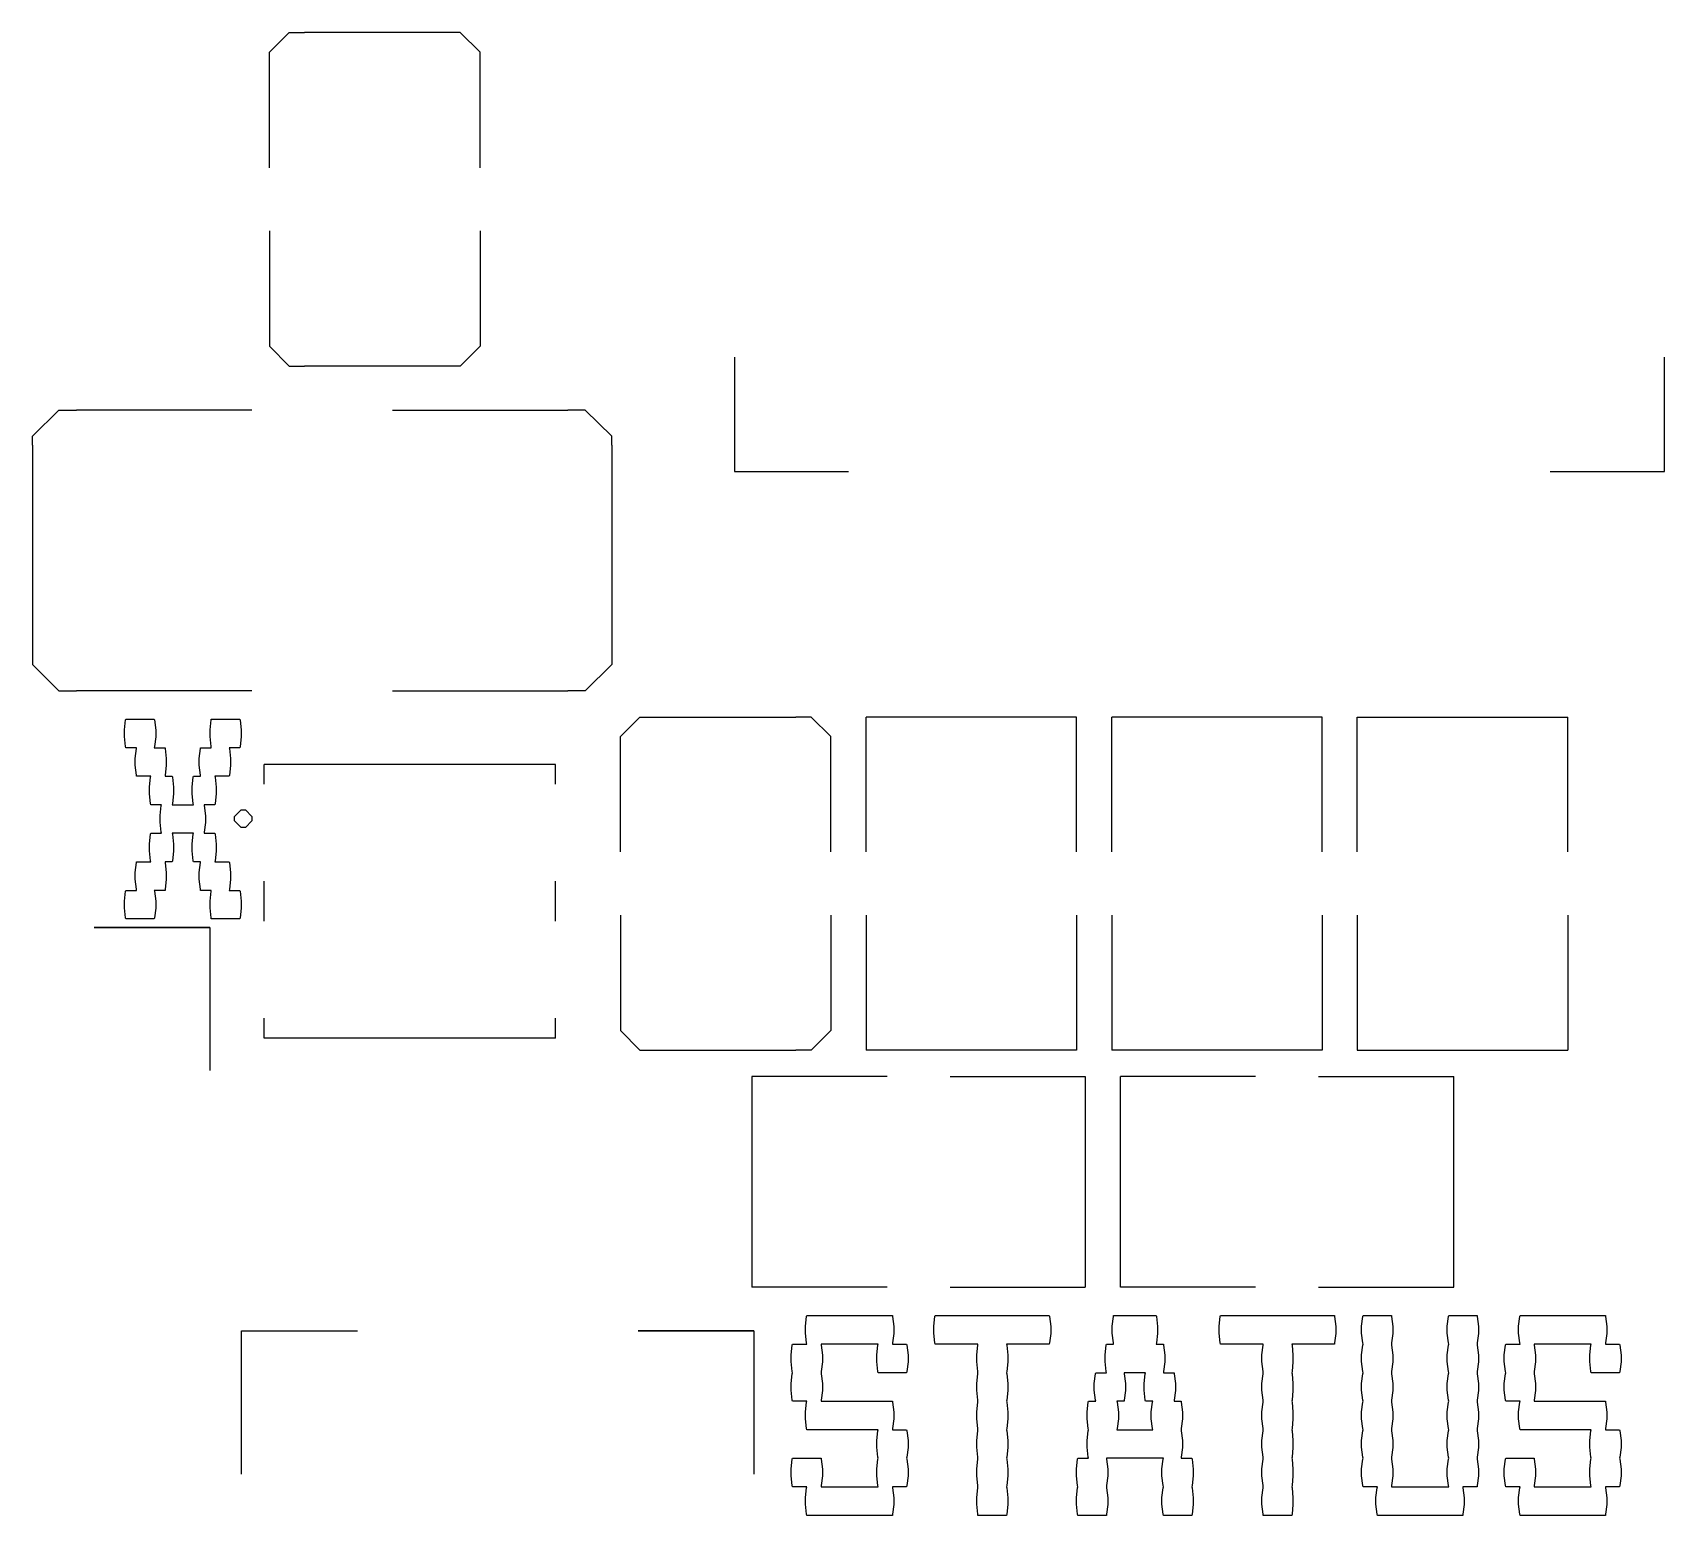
# Model space of a CAD drawing. Extents: x 0 to 132, y 0 to 98.
# Drawn here: x 17.6 to 26.9, y 49.23 to 57.68 of the extents above; entities that cross this region are included whole.
import ezdxf

# ---------------------------------------------------------------- set-up
doc = ezdxf.new("R2010")
doc.units = 0
doc.layers.get('0').update_dxf_attribs({"linetype": 'CONTINUOUS'})

msp = doc.modelspace()

# ---------------------------------------------------------------- linework, layer by layer
at = {"color": 0}
for p, q in [((18.9466, 57.5677), (19.0583, 57.6792)), ((19.0583, 57.6792), (19.0968, 57.6792)), ((19.0968, 57.6792), (19.1464, 57.6792)), ((19.9471, 57.6792), (19.1464, 57.6792)), ((19.9967, 57.6792), (19.9471, 57.6792)), ((20.0339, 57.6792), (19.9967, 57.6792)), ((20.1469, 57.5677), (20.0339, 57.6792)), ((18.9466, 57.5289), (18.9466, 57.5677)), ((18.9466, 56.9087), (18.9466, 57.5289)), ((20.1469, 57.5289), (20.1469, 57.5677)), ((20.1469, 56.9087), (20.1469, 57.5289)), ((18.9466, 56.5492), (18.9466, 55.929)), ((20.1469, 56.5492), (20.1469, 55.929)), ((18.9466, 55.929), (18.9466, 55.892)), ((20.1469, 55.929), (20.1469, 55.892)), ((18.9466, 55.892), (19.0583, 55.7788)), ((20.1469, 55.892), (20.0339, 55.7788)), ((21.5966, 55.8285), (21.5966, 55.178)), ((26.8966, 55.178), (26.8966, 55.8285)), ((19.0583, 55.7788), (19.0968, 55.7788)), ((19.0968, 55.7788), (19.1464, 55.7788)), ((19.9471, 55.7788), (19.1464, 55.7788)), ((19.9967, 55.7788), (19.9471, 55.7788)), ((20.0339, 55.7788), (19.9967, 55.7788)), ((17.5962, 55.3791), (17.745, 55.5279)), ((17.745, 55.5279), (17.796, 55.5279)), ((17.796, 55.5279), (17.847, 55.5279)), ((18.8461, 55.5279), (17.847, 55.5279)), ((19.6467, 55.5279), (20.6471, 55.5279)), ((20.6968, 55.5279), (20.6471, 55.5279)), ((20.7464, 55.5279), (20.6968, 55.5279)), ((20.8966, 55.3791), (20.7464, 55.5279)), ((17.5962, 55.3283), (17.5962, 55.3791)), ((20.8966, 55.3283), (20.8966, 55.3791)), ((17.5962, 55.3283), (17.5962, 54.1281)), ((20.8966, 55.3283), (20.8966, 54.1281)), ((21.5966, 55.178), (22.247, 55.178)), ((26.2461, 55.178), (26.8966, 55.178)), ((17.5962, 54.1281), (17.5962, 54.0784)), ((17.5962, 54.0784), (17.745, 53.9281)), ((20.8966, 54.0784), (20.7464, 53.9281)), ((20.8966, 54.1281), (20.8966, 54.0784)), ((17.745, 53.9281), (17.796, 53.9281)), ((17.796, 53.9281), (17.847, 53.9281)), ((18.8461, 53.9281), (17.847, 53.9281)), ((19.6467, 53.9281), (20.6471, 53.9281)), ((20.6968, 53.9281), (20.6471, 53.9281)), ((20.7464, 53.9281), (20.6968, 53.9281)), ((18.1198, 53.7048), (18.1253, 53.7616)), ((18.1253, 53.7616), (18.1267, 53.7655)), ((18.1267, 53.7655), (18.2893, 53.7655)), ((18.2893, 53.7655), (18.2907, 53.7616)), ((18.2907, 53.7616), (18.2976, 53.7034)), ((18.6077, 53.7048), (18.6132, 53.7616)), ((18.6132, 53.7616), (18.6145, 53.7655)), ((18.6145, 53.7655), (18.7772, 53.7655)), ((18.7772, 53.7655), (18.7785, 53.7616)), ((18.7785, 53.7616), (18.7854, 53.7034)), ((20.9462, 53.6663), (21.0578, 53.7778)), ((21.0578, 53.7778), (21.0964, 53.7778)), ((21.0964, 53.7778), (21.146, 53.7778)), ((21.146, 53.7778), (21.9466, 53.7778)), ((21.9963, 53.7778), (21.9466, 53.7778)), ((22.0334, 53.7778), (21.9963, 53.7778)), ((22.1464, 53.6663), (22.0334, 53.7778)), ((23.5465, 53.7778), (22.3463, 53.7778)), ((22.3463, 53.0091), (22.3463, 53.7778)), ((23.5465, 53.0091), (23.5465, 53.7778)), ((24.9466, 53.7778), (23.7464, 53.7778)), ((23.7464, 53.0091), (23.7464, 53.7778)), ((24.9466, 53.0091), (24.9466, 53.7778)), ((25.1465, 53.7778), (26.3467, 53.7778)), ((25.1465, 53.0091), (25.1465, 53.7778)), ((26.3467, 53.0091), (26.3467, 53.7778)), ((18.1198, 53.6843), (18.1198, 53.7048)), ((18.1198, 53.6663), (18.1198, 53.6843)), ((18.1253, 53.6099), (18.1198, 53.6663)), ((18.2976, 53.6649), (18.2907, 53.6099)), ((18.2976, 53.7034), (18.2976, 53.6843)), ((18.2976, 53.6843), (18.2976, 53.6649)), ((18.6077, 53.6843), (18.6077, 53.7048)), ((18.6077, 53.6663), (18.6077, 53.6843)), ((18.6132, 53.6099), (18.6077, 53.6663)), ((18.7854, 53.6649), (18.7785, 53.6099)), ((18.7854, 53.7034), (18.7854, 53.6843)), ((18.7854, 53.6843), (18.7854, 53.6649)), ((20.9462, 53.6293), (20.9462, 53.6663)), ((22.1464, 53.6293), (22.1464, 53.6663)), ((18.1267, 53.6028), (18.1253, 53.6099)), ((18.1887, 53.6028), (18.1267, 53.6028)), ((18.1805, 53.5421), (18.1874, 53.5989)), ((18.1874, 53.5989), (18.1887, 53.6028)), ((18.2907, 53.6099), (18.2893, 53.6028)), ((18.2893, 53.6028), (18.3513, 53.6028)), ((18.3513, 53.6028), (18.3513, 53.5989)), ((18.3513, 53.5989), (18.3582, 53.5411)), ((18.5456, 53.5421), (18.5525, 53.5989)), ((18.5525, 53.5989), (18.5539, 53.6028)), ((18.5539, 53.6028), (18.6145, 53.6028)), ((18.6145, 53.6028), (18.6132, 53.6099)), ((18.7772, 53.6028), (18.7165, 53.6028)), ((18.7165, 53.6028), (18.7179, 53.5989)), ((18.7179, 53.5989), (18.7234, 53.5411)), ((18.7785, 53.6099), (18.7772, 53.6028)), ((20.9462, 53.0091), (20.9462, 53.6293)), ((22.1464, 53.0091), (22.1464, 53.6293)), ((18.1805, 53.5217), (18.1805, 53.5421)), ((18.1805, 53.5037), (18.1805, 53.5217)), ((18.1874, 53.4472), (18.1805, 53.5037)), ((18.3582, 53.5023), (18.3513, 53.4472)), ((18.3582, 53.5411), (18.3582, 53.5217)), ((18.3582, 53.5217), (18.3582, 53.5023)), ((18.5456, 53.5217), (18.5456, 53.5421)), ((18.5456, 53.5037), (18.5456, 53.5217)), ((18.5525, 53.4472), (18.5456, 53.5037)), ((18.7234, 53.5023), (18.7179, 53.4472)), ((18.7234, 53.5411), (18.7234, 53.5217)), ((18.7234, 53.5217), (18.7234, 53.5023)), ((18.9163, 53.3947), (18.9163, 53.5079)), ((20.5769, 53.5079), (18.9163, 53.5079)), ((20.5769, 53.3947), (20.5769, 53.5079)), ((18.1887, 53.4402), (18.1874, 53.4472)), ((18.27, 53.4402), (18.1887, 53.4402)), ((18.2618, 53.3799), (18.2687, 53.4363)), ((18.2687, 53.4363), (18.27, 53.4402)), ((18.3513, 53.4472), (18.3513, 53.4402)), ((18.3513, 53.4402), (18.3913, 53.4402)), ((18.3913, 53.4402), (18.3927, 53.4363)), ((18.3927, 53.4363), (18.3996, 53.3785)), ((18.5057, 53.3799), (18.5112, 53.4363)), ((18.5112, 53.4363), (18.5126, 53.4402)), ((18.5126, 53.4402), (18.5539, 53.4402)), ((18.5539, 53.4402), (18.5525, 53.4472)), ((18.7165, 53.4402), (18.6352, 53.4402)), ((18.6352, 53.4402), (18.6366, 53.4363)), ((18.6366, 53.4363), (18.6421, 53.3785)), ((18.7179, 53.4472), (18.7165, 53.4402)), ((18.2618, 53.359), (18.2618, 53.3799)), ((18.2618, 53.3411), (18.2618, 53.359)), ((18.2687, 53.2846), (18.2618, 53.3411)), ((18.3996, 53.3396), (18.3927, 53.2846)), ((18.3996, 53.3785), (18.3996, 53.359)), ((18.3996, 53.359), (18.3996, 53.3396)), ((18.5057, 53.359), (18.5057, 53.3799)), ((18.5057, 53.3411), (18.5057, 53.359)), ((18.5112, 53.2846), (18.5057, 53.3411)), ((18.6421, 53.3396), (18.6366, 53.2846)), ((18.6421, 53.3785), (18.6421, 53.359)), ((18.6421, 53.359), (18.6421, 53.3396)), ((18.27, 53.2776), (18.2687, 53.2846)), ((18.3307, 53.2776), (18.27, 53.2776)), ((18.3224, 53.2172), (18.3293, 53.2737)), ((18.3224, 53.1964), (18.3224, 53.2172)), ((18.3293, 53.2737), (18.3307, 53.2776)), ((18.3927, 53.2846), (18.3913, 53.2776)), ((18.3913, 53.2776), (18.5126, 53.2776)), ((18.5126, 53.2776), (18.5112, 53.2846)), ((18.6352, 53.2776), (18.5746, 53.2776)), ((18.5746, 53.2776), (18.5746, 53.2737)), ((18.5746, 53.2737), (18.5815, 53.2158)), ((18.5815, 53.2158), (18.5815, 53.1964)), ((18.6366, 53.2846), (18.6352, 53.2776)), ((18.7468, 53.2116), (18.784, 53.2486)), ((18.7468, 53.1992), (18.7468, 53.2116)), ((18.7468, 53.1869), (18.7468, 53.1992)), ((18.784, 53.2486), (18.7965, 53.2486)), ((18.7965, 53.2486), (18.8088, 53.2486)), ((18.8088, 53.2486), (18.8461, 53.2116)), ((18.8461, 53.2116), (18.8461, 53.1992)), ((18.8461, 53.1992), (18.8461, 53.1869)), ((18.2618, 53.0546), (18.2687, 53.111)), ((18.2687, 53.111), (18.27, 53.1153)), ((18.27, 53.1153), (18.3307, 53.1153)), ((18.3224, 53.1784), (18.3224, 53.1964)), ((18.3293, 53.122), (18.3224, 53.1784)), ((18.3307, 53.1153), (18.3293, 53.122)), ((18.5126, 53.1153), (18.3913, 53.1153)), ((18.3913, 53.1153), (18.3927, 53.111)), ((18.3927, 53.111), (18.3996, 53.0532)), ((18.5057, 53.0546), (18.5112, 53.111)), ((18.5112, 53.111), (18.5126, 53.1153)), ((18.5815, 53.177), (18.5746, 53.122)), ((18.5746, 53.122), (18.5746, 53.1153)), ((18.5746, 53.1153), (18.6352, 53.1153)), ((18.5815, 53.1964), (18.5815, 53.177)), ((18.6352, 53.1153), (18.6366, 53.111)), ((18.6366, 53.111), (18.6421, 53.0532)), ((18.784, 53.1481), (18.7468, 53.1869)), ((18.7965, 53.1481), (18.784, 53.1481)), ((18.8088, 53.1481), (18.7965, 53.1481)), ((18.8461, 53.1869), (18.8088, 53.1481)), ((18.2618, 53.0338), (18.2618, 53.0546)), ((18.2618, 53.0158), (18.2618, 53.0338)), ((18.2687, 52.9594), (18.2618, 53.0158)), ((18.3996, 53.0144), (18.3927, 52.9594)), ((18.3996, 53.0532), (18.3996, 53.0338)), ((18.3996, 53.0338), (18.3996, 53.0144)), ((18.5057, 53.0338), (18.5057, 53.0546)), ((18.5057, 53.0158), (18.5057, 53.0338)), ((18.5112, 52.9594), (18.5057, 53.0158)), ((18.6421, 53.0144), (18.6366, 52.9594)), ((18.6421, 53.0532), (18.6421, 53.0338)), ((18.6421, 53.0338), (18.6421, 53.0144)), ((18.1805, 52.892), (18.1874, 52.9484)), ((18.1874, 52.9484), (18.1887, 52.9527)), ((18.1887, 52.9527), (18.27, 52.9527)), ((18.27, 52.9527), (18.2687, 52.9594)), ((18.3913, 52.9527), (18.3513, 52.9527)), ((18.3513, 52.9527), (18.3513, 52.9484)), ((18.3513, 52.9484), (18.3582, 52.8906)), ((18.3927, 52.9594), (18.3913, 52.9527)), ((18.5126, 52.9527), (18.5112, 52.9594)), ((18.5539, 52.9527), (18.5126, 52.9527)), ((18.5456, 52.892), (18.5525, 52.9484)), ((18.5525, 52.9484), (18.5539, 52.9527)), ((18.6366, 52.9594), (18.6352, 52.9527)), ((18.6352, 52.9527), (18.7165, 52.9527)), ((18.7165, 52.9527), (18.7179, 52.9484)), ((18.7179, 52.9484), (18.7234, 52.8906)), ((18.1805, 52.8712), (18.1805, 52.892)), ((18.1805, 52.8532), (18.1805, 52.8712)), ((18.1874, 52.7967), (18.1805, 52.8532)), ((18.3582, 52.8518), (18.3513, 52.7967)), ((18.3582, 52.8906), (18.3582, 52.8712)), ((18.3582, 52.8712), (18.3582, 52.8518)), ((18.5456, 52.8712), (18.5456, 52.892)), ((18.5456, 52.8532), (18.5456, 52.8712)), ((18.5525, 52.7967), (18.5456, 52.8532)), ((18.7234, 52.8518), (18.7179, 52.7967)), ((18.7234, 52.8906), (18.7234, 52.8712)), ((18.7234, 52.8712), (18.7234, 52.8518)), ((18.9163, 52.615), (18.9163, 52.8422)), ((20.5769, 52.615), (20.5769, 52.8422)), ((18.1198, 52.7293), (18.1253, 52.7858)), ((18.1253, 52.7858), (18.1267, 52.79)), ((18.1267, 52.79), (18.1887, 52.79)), ((18.1887, 52.79), (18.1874, 52.7967)), ((18.3513, 52.79), (18.2893, 52.79)), ((18.2893, 52.79), (18.2907, 52.7858)), ((18.2907, 52.7858), (18.2976, 52.7279)), ((18.3513, 52.7967), (18.3513, 52.79)), ((18.5539, 52.79), (18.5525, 52.7967)), ((18.6145, 52.79), (18.5539, 52.79)), ((18.6077, 52.7293), (18.6132, 52.7858)), ((18.6132, 52.7858), (18.6145, 52.79)), ((18.7179, 52.7967), (18.7165, 52.79)), ((18.7165, 52.79), (18.7772, 52.79)), ((18.7772, 52.79), (18.7785, 52.7858)), ((18.7785, 52.7858), (18.7854, 52.7279)), ((18.1198, 52.7085), (18.1198, 52.7293)), ((18.1198, 52.6905), (18.1198, 52.7085)), ((18.1253, 52.6341), (18.1198, 52.6905)), ((18.2976, 52.6891), (18.2907, 52.6341)), ((18.2976, 52.7279), (18.2976, 52.7085)), ((18.2976, 52.7085), (18.2976, 52.6891)), ((18.6077, 52.7085), (18.6077, 52.7293)), ((18.6077, 52.6905), (18.6077, 52.7085)), ((18.6132, 52.6341), (18.6077, 52.6905)), ((18.7854, 52.6891), (18.7785, 52.6341)), ((18.7854, 52.7279), (18.7854, 52.7085)), ((18.7854, 52.7085), (18.7854, 52.6891)), ((20.9462, 52.6479), (20.9462, 52.0277)), ((22.1464, 52.6479), (22.1464, 52.0277)), ((22.3463, 52.6479), (22.3463, 51.8791)), ((23.5465, 52.6479), (23.5465, 51.8791)), ((23.7464, 52.6479), (23.7464, 51.8791)), ((24.9466, 52.6479), (24.9466, 51.8791)), ((25.1465, 52.6479), (25.1465, 51.8791)), ((26.3467, 52.6479), (26.3467, 51.8791)), ((17.9462, 52.5791), (18.6063, 52.5791)), ((18.6063, 52.5791), (17.9462, 52.5791)), ((17.9462, 52.5791), (18.6063, 52.5791)), ((18.1267, 52.6274), (18.1253, 52.6341)), ((18.2893, 52.6274), (18.1267, 52.6274)), ((18.2907, 52.6341), (18.2893, 52.6274)), ((18.6063, 52.5791), (18.6063, 51.7631)), ((18.6145, 52.6274), (18.6132, 52.6341)), ((18.7772, 52.6274), (18.6145, 52.6274)), ((18.7785, 52.6341), (18.7772, 52.6274)), ((18.9163, 51.9479), (18.9163, 52.0622)), ((20.5769, 51.9479), (20.5769, 52.0622)), ((20.9462, 52.0277), (20.9462, 51.9906)), ((20.9462, 51.9906), (21.0578, 51.8791)), ((22.1464, 51.9906), (22.0334, 51.8791)), ((22.1464, 52.0277), (22.1464, 51.9906)), ((20.5769, 51.9479), (18.9163, 51.9479)), ((21.0578, 51.8791), (21.0964, 51.8791)), ((21.0964, 51.8791), (21.146, 51.8791)), ((21.146, 51.8791), (21.9466, 51.8791)), ((21.9963, 51.8791), (21.9466, 51.8791)), ((22.0334, 51.8791), (21.9963, 51.8791)), ((23.5465, 51.8791), (22.3463, 51.8791)), ((24.9466, 51.8791), (23.7464, 51.8791)), ((25.1465, 51.8791), (26.3467, 51.8791)), ((21.6958, 51.7289), (21.6958, 50.5284)), ((22.4662, 51.7289), (21.6958, 51.7289)), ((22.8258, 51.7289), (23.5961, 51.7289)), ((23.5961, 51.7289), (23.5961, 50.5284)), ((23.796, 50.5284), (23.796, 51.7289)), ((24.5663, 51.7289), (23.796, 51.7289)), ((24.926, 51.7289), (25.6963, 51.7289)), ((25.6963, 50.5284), (25.6963, 51.7289)), ((22.4662, 50.5284), (21.6958, 50.5284)), ((22.8258, 50.5284), (23.5961, 50.5284)), ((24.5663, 50.5284), (23.796, 50.5284)), ((24.926, 50.5284), (25.6963, 50.5284)), ((22.0018, 50.3054), (22.0073, 50.3604)), ((22.0073, 50.3604), (22.0086, 50.3661)), ((22.0086, 50.3661), (22.4965, 50.3661)), ((22.4965, 50.3661), (22.4978, 50.3604)), ((22.4978, 50.3604), (22.5048, 50.304)), ((22.7335, 50.3054), (22.739, 50.3604)), ((22.739, 50.3604), (22.7404, 50.3661)), ((22.7404, 50.3661), (23.3908, 50.3661)), ((23.3908, 50.3661), (23.3922, 50.3604)), ((23.3922, 50.3604), (23.3991, 50.304)), ((23.7491, 50.3054), (23.756, 50.3604)), ((23.756, 50.3604), (23.7574, 50.3661)), ((23.7574, 50.3661), (23.9999, 50.3661)), ((23.9999, 50.3661), (24.0013, 50.3604)), ((24.0013, 50.3604), (24.0082, 50.304)), ((24.3582, 50.3054), (24.3651, 50.3604)), ((24.3651, 50.3604), (24.3665, 50.3661)), ((24.3665, 50.3661), (25.0169, 50.3661)), ((25.0169, 50.3661), (25.0169, 50.3604)), ((25.0169, 50.3604), (25.0238, 50.304)), ((25.1713, 50.3054), (25.1781, 50.3604)), ((25.1781, 50.3604), (25.1795, 50.3661)), ((25.1795, 50.3661), (25.3421, 50.3661)), ((25.3421, 50.3661), (25.3421, 50.3604)), ((25.3421, 50.3604), (25.349, 50.304)), ((25.6591, 50.3054), (25.666, 50.3604)), ((25.666, 50.3604), (25.6673, 50.3661)), ((25.6673, 50.3661), (25.83, 50.3661)), ((25.83, 50.3661), (25.83, 50.3604)), ((25.83, 50.3604), (25.8368, 50.304)), ((26.0656, 50.3054), (26.0725, 50.3604)), ((26.0725, 50.3604), (26.0739, 50.3661)), ((26.0739, 50.3661), (26.5603, 50.3661)), ((26.5603, 50.3661), (26.5617, 50.3604)), ((26.5617, 50.3604), (26.5686, 50.304)), ((18.7868, 49.4633), (18.7868, 50.2789)), ((18.7868, 50.2789), (19.4469, 50.2789)), ((21.0468, 50.2789), (21.7069, 50.2789)), ((21.7069, 50.2789), (21.0468, 50.2789)), ((21.0468, 50.2789), (21.7069, 50.2789)), ((21.7069, 50.2789), (21.7069, 49.4633)), ((22.0018, 50.2846), (22.0018, 50.3054)), ((22.0018, 50.2666), (22.0018, 50.2846)), ((22.0073, 50.2102), (22.0018, 50.2666)), ((22.5048, 50.2652), (22.4978, 50.2102)), ((22.5048, 50.304), (22.5048, 50.2846)), ((22.5048, 50.2846), (22.5048, 50.2652)), ((22.7335, 50.2846), (22.7335, 50.3054)), ((22.7335, 50.2666), (22.7335, 50.2846)), ((22.739, 50.2102), (22.7335, 50.2666)), ((23.3991, 50.2652), (23.3922, 50.2102)), ((23.3991, 50.304), (23.3991, 50.2846)), ((23.3991, 50.2846), (23.3991, 50.2652)), ((23.7491, 50.2846), (23.7491, 50.3054)), ((23.7491, 50.2666), (23.7491, 50.2846)), ((23.756, 50.2102), (23.7491, 50.2666)), ((24.0082, 50.2652), (24.0013, 50.2102)), ((24.0082, 50.304), (24.0082, 50.2846)), ((24.0082, 50.2846), (24.0082, 50.2652)), ((24.3582, 50.2846), (24.3582, 50.3054)), ((24.3582, 50.2666), (24.3582, 50.2846)), ((24.3651, 50.2102), (24.3582, 50.2666)), ((25.0238, 50.2652), (25.0169, 50.2102)), ((25.0238, 50.304), (25.0238, 50.2846)), ((25.0238, 50.2846), (25.0238, 50.2652)), ((25.1713, 50.2846), (25.1713, 50.3054)), ((25.1713, 50.2666), (25.1713, 50.2846)), ((25.1781, 50.2102), (25.1713, 50.2666)), ((25.349, 50.2652), (25.3421, 50.2102)), ((25.349, 50.304), (25.349, 50.2846)), ((25.349, 50.2846), (25.349, 50.2652)), ((25.6591, 50.2846), (25.6591, 50.3054)), ((25.6591, 50.2666), (25.6591, 50.2846)), ((25.666, 50.2102), (25.6591, 50.2666)), ((25.8368, 50.2652), (25.83, 50.2102)), ((25.8368, 50.304), (25.8368, 50.2846)), ((25.8368, 50.2846), (25.8368, 50.2652)), ((26.0656, 50.2846), (26.0656, 50.3054)), ((26.0656, 50.2666), (26.0656, 50.2846)), ((26.0725, 50.2102), (26.0656, 50.2666)), ((26.5686, 50.2652), (26.5617, 50.2102)), ((26.5686, 50.304), (26.5686, 50.2846)), ((26.5686, 50.2846), (26.5686, 50.2652)), ((21.9204, 50.1428), (21.926, 50.1978)), ((21.9204, 50.122), (21.9204, 50.1428)), ((21.926, 50.1978), (21.9274, 50.2035)), ((21.9274, 50.2035), (22.0086, 50.2035)), ((22.0086, 50.2035), (22.0073, 50.2102)), ((22.4152, 50.2035), (22.09, 50.2035)), ((22.09, 50.2035), (22.0913, 50.1978)), ((22.0913, 50.1978), (22.0982, 50.1414)), ((22.0982, 50.1414), (22.0982, 50.122)), ((22.4083, 50.1428), (22.4138, 50.1978)), ((22.4083, 50.122), (22.4083, 50.1428)), ((22.4138, 50.1978), (22.4152, 50.2035)), ((22.4978, 50.2102), (22.4965, 50.2035)), ((22.4965, 50.2035), (22.5778, 50.2035)), ((22.5778, 50.2035), (22.5792, 50.1978)), ((22.5792, 50.1978), (22.586, 50.1414)), ((22.586, 50.1414), (22.586, 50.122)), ((22.7404, 50.2035), (22.739, 50.2102)), ((22.9843, 50.2035), (22.7404, 50.2035)), ((22.9774, 50.1428), (22.9829, 50.1978)), ((22.9774, 50.122), (22.9774, 50.1428)), ((22.9829, 50.1978), (22.9843, 50.2035)), ((23.3908, 50.2035), (23.1469, 50.2035)), ((23.1469, 50.2035), (23.1483, 50.1978)), ((23.1483, 50.1978), (23.1552, 50.1414)), ((23.1552, 50.1414), (23.1552, 50.122)), ((23.3922, 50.2102), (23.3908, 50.2035)), ((23.7091, 50.1428), (23.7147, 50.1978)), ((23.7091, 50.122), (23.7091, 50.1428)), ((23.7147, 50.1978), (23.7161, 50.2035)), ((23.7161, 50.2035), (23.7574, 50.2035)), ((23.7574, 50.2035), (23.756, 50.2102)), ((24.0013, 50.2102), (23.9999, 50.2035)), ((23.9999, 50.2035), (24.0412, 50.2035)), ((24.0412, 50.2035), (24.0426, 50.1978)), ((24.0426, 50.1978), (24.0495, 50.1414)), ((24.0495, 50.1414), (24.0495, 50.122)), ((24.3665, 50.2035), (24.3651, 50.2102)), ((24.6104, 50.2035), (24.3665, 50.2035)), ((24.6021, 50.1428), (24.609, 50.1978)), ((24.6021, 50.122), (24.6021, 50.1428)), ((24.609, 50.1978), (24.6104, 50.2035)), ((25.0169, 50.2035), (24.773, 50.2035)), ((24.773, 50.2035), (24.7744, 50.1978)), ((24.7744, 50.1978), (24.7799, 50.1414)), ((24.7799, 50.1414), (24.7799, 50.122)), ((25.0169, 50.2102), (25.0169, 50.2035)), ((25.1713, 50.1428), (25.1781, 50.1978)), ((25.1713, 50.122), (25.1713, 50.1428)), ((25.1795, 50.2035), (25.1781, 50.2102)), ((25.1781, 50.1978), (25.1795, 50.2035)), ((25.3421, 50.2102), (25.3421, 50.2035)), ((25.3421, 50.2035), (25.3421, 50.1978)), ((25.3421, 50.1978), (25.349, 50.1414)), ((25.349, 50.1414), (25.349, 50.122)), ((25.6591, 50.1428), (25.666, 50.1978)), ((25.6591, 50.122), (25.6591, 50.1428)), ((25.6673, 50.2035), (25.666, 50.2102)), ((25.666, 50.1978), (25.6673, 50.2035)), ((25.83, 50.2102), (25.83, 50.2035)), ((25.83, 50.2035), (25.83, 50.1978)), ((25.83, 50.1978), (25.8368, 50.1414)), ((25.8368, 50.1414), (25.8368, 50.122)), ((25.9843, 50.1428), (25.9912, 50.1978)), ((25.9843, 50.122), (25.9843, 50.1428)), ((25.9912, 50.1978), (25.9926, 50.2035)), ((25.9926, 50.2035), (26.0739, 50.2035)), ((26.0739, 50.2035), (26.0725, 50.2102)), ((26.479, 50.2035), (26.1552, 50.2035)), ((26.1552, 50.2035), (26.1552, 50.1978)), ((26.1552, 50.1978), (26.1621, 50.1414)), ((26.1621, 50.1414), (26.1621, 50.122)), ((26.4721, 50.1428), (26.4776, 50.1978)), ((26.4721, 50.122), (26.4721, 50.1428)), ((26.4776, 50.1978), (26.479, 50.2035)), ((26.5617, 50.2102), (26.5603, 50.2035)), ((26.5603, 50.2035), (26.6416, 50.2035)), ((26.6416, 50.2035), (26.643, 50.1978)), ((26.643, 50.1978), (26.6499, 50.1414)), ((26.6499, 50.1414), (26.6499, 50.122)), ((21.9204, 50.104), (21.9204, 50.122)), ((21.926, 50.0475), (21.9204, 50.104)), ((21.9274, 50.0408), (21.926, 50.0475)), ((21.926, 50.0352), (21.9274, 50.0408)), ((22.0913, 50.0475), (22.09, 50.0408)), ((22.09, 50.0408), (22.0913, 50.0352)), ((22.0982, 50.1026), (22.0913, 50.0475)), ((22.0982, 50.122), (22.0982, 50.1026)), ((22.4083, 50.104), (22.4083, 50.122)), ((22.4138, 50.0475), (22.4083, 50.104)), ((22.4152, 50.0408), (22.4138, 50.0475)), ((22.5778, 50.0408), (22.4152, 50.0408)), ((22.5792, 50.0475), (22.5778, 50.0408)), ((22.586, 50.1026), (22.5792, 50.0475)), ((22.586, 50.122), (22.586, 50.1026)), ((22.9774, 50.104), (22.9774, 50.122)), ((22.9829, 50.0475), (22.9774, 50.104)), ((22.9843, 50.0408), (22.9829, 50.0475)), ((22.9829, 50.0352), (22.9843, 50.0408)), ((23.1483, 50.0475), (23.1469, 50.0408)), ((23.1469, 50.0408), (23.1483, 50.0352)), ((23.1552, 50.1026), (23.1483, 50.0475)), ((23.1552, 50.122), (23.1552, 50.1026)), ((23.654, 50.0352), (23.6554, 50.0408)), ((23.6554, 50.0408), (23.7161, 50.0408)), ((23.7091, 50.104), (23.7091, 50.122)), ((23.7147, 50.0475), (23.7091, 50.104)), ((23.7161, 50.0408), (23.7147, 50.0475)), ((23.9393, 50.0408), (23.818, 50.0408)), ((23.818, 50.0408), (23.818, 50.0352)), ((23.9379, 50.0352), (23.9393, 50.0408)), ((24.0426, 50.0475), (24.0412, 50.0408)), ((24.0412, 50.0408), (24.1019, 50.0408)), ((24.0495, 50.1026), (24.0426, 50.0475)), ((24.0495, 50.122), (24.0495, 50.1026)), ((24.1019, 50.0408), (24.1033, 50.0352)), ((24.6021, 50.104), (24.6021, 50.122)), ((24.609, 50.0475), (24.6021, 50.104)), ((24.6104, 50.0408), (24.609, 50.0475)), ((24.609, 50.0352), (24.6104, 50.0408)), ((24.7744, 50.0475), (24.773, 50.0408)), ((24.773, 50.0408), (24.7744, 50.0352)), ((24.7799, 50.1026), (24.7744, 50.0475)), ((24.7799, 50.122), (24.7799, 50.1026)), ((25.1713, 50.104), (25.1713, 50.122)), ((25.1781, 50.0475), (25.1713, 50.104)), ((25.1795, 50.0408), (25.1781, 50.0475)), ((25.1781, 50.0352), (25.1795, 50.0408)), ((25.349, 50.1026), (25.3421, 50.0475)), ((25.3421, 50.0475), (25.3421, 50.0408)), ((25.3421, 50.0408), (25.3421, 50.0352)), ((25.349, 50.122), (25.349, 50.1026)), ((25.6591, 50.104), (25.6591, 50.122)), ((25.666, 50.0475), (25.6591, 50.104)), ((25.6673, 50.0408), (25.666, 50.0475)), ((25.666, 50.0352), (25.6673, 50.0408)), ((25.8368, 50.1026), (25.83, 50.0475)), ((25.83, 50.0475), (25.83, 50.0408)), ((25.83, 50.0408), (25.83, 50.0352)), ((25.8368, 50.122), (25.8368, 50.1026)), ((25.9843, 50.104), (25.9843, 50.122)), ((25.9912, 50.0475), (25.9843, 50.104)), ((25.9926, 50.0408), (25.9912, 50.0475)), ((25.9912, 50.0352), (25.9926, 50.0408)), ((26.1621, 50.1026), (26.1552, 50.0475)), ((26.1552, 50.0475), (26.1552, 50.0408)), ((26.1552, 50.0408), (26.1552, 50.0352)), ((26.1621, 50.122), (26.1621, 50.1026)), ((26.4721, 50.104), (26.4721, 50.122)), ((26.4776, 50.0475), (26.4721, 50.104)), ((26.479, 50.0408), (26.4776, 50.0475)), ((26.6416, 50.0408), (26.479, 50.0408)), ((26.643, 50.0475), (26.6416, 50.0408)), ((26.6499, 50.1026), (26.643, 50.0475)), ((26.6499, 50.122), (26.6499, 50.1026)), ((21.9204, 49.9801), (21.926, 50.0352)), ((21.9204, 49.9593), (21.9204, 49.9801)), ((21.9204, 49.9413), (21.9204, 49.9593)), ((22.0913, 50.0352), (22.0982, 49.9787)), ((22.0982, 49.9787), (22.0982, 49.9593)), ((22.0982, 49.9593), (22.0982, 49.9403)), ((22.9774, 49.9801), (22.9829, 50.0352)), ((22.9774, 49.9593), (22.9774, 49.9801)), ((22.9774, 49.9413), (22.9774, 49.9593)), ((23.1483, 50.0352), (23.1552, 49.9787)), ((23.1552, 49.9787), (23.1552, 49.9593)), ((23.1552, 49.9593), (23.1552, 49.9403)), ((23.6472, 49.9801), (23.654, 50.0352)), ((23.6472, 49.9593), (23.6472, 49.9801)), ((23.6472, 49.9413), (23.6472, 49.9593)), ((23.818, 50.0352), (23.8249, 49.9787)), ((23.8249, 49.9787), (23.8249, 49.9593)), ((23.8249, 49.9593), (23.8249, 49.9403)), ((23.9324, 49.9801), (23.9379, 50.0352)), ((23.9324, 49.9593), (23.9324, 49.9801)), ((23.9324, 49.9413), (23.9324, 49.9593)), ((24.1033, 50.0352), (24.1102, 49.9787)), ((24.1102, 49.9787), (24.1102, 49.9593)), ((24.1102, 49.9593), (24.1102, 49.9403)), ((24.6021, 49.9801), (24.609, 50.0352)), ((24.6021, 49.9593), (24.6021, 49.9801)), ((24.6021, 49.9413), (24.6021, 49.9593)), ((24.7744, 50.0352), (24.7799, 49.9787)), ((24.7799, 49.9787), (24.7799, 49.9593)), ((24.7799, 49.9593), (24.7799, 49.9403)), ((25.1713, 49.9801), (25.1781, 50.0352)), ((25.1713, 49.9593), (25.1713, 49.9801)), ((25.1713, 49.9413), (25.1713, 49.9593)), ((25.3421, 50.0352), (25.349, 49.9787)), ((25.349, 49.9787), (25.349, 49.9593)), ((25.349, 49.9593), (25.349, 49.9403)), ((25.6591, 49.9801), (25.666, 50.0352)), ((25.6591, 49.9593), (25.6591, 49.9801)), ((25.6591, 49.9413), (25.6591, 49.9593)), ((25.83, 50.0352), (25.8368, 49.9787)), ((25.8368, 49.9787), (25.8368, 49.9593)), ((25.8368, 49.9593), (25.8368, 49.9403)), ((25.9843, 49.9801), (25.9912, 50.0352)), ((25.9843, 49.9593), (25.9843, 49.9801)), ((25.9843, 49.9413), (25.9843, 49.9593)), ((26.1552, 50.0352), (26.1621, 49.9787)), ((26.1621, 49.9787), (26.1621, 49.9593)), ((26.1621, 49.9593), (26.1621, 49.9403)), ((21.926, 49.8849), (21.9204, 49.9413)), ((21.9274, 49.8782), (21.926, 49.8849)), ((22.0086, 49.8782), (21.9274, 49.8782)), ((22.0018, 49.8175), (22.0073, 49.8725)), ((22.0073, 49.8725), (22.0086, 49.8782)), ((22.0913, 49.8849), (22.09, 49.8782)), ((22.09, 49.8782), (22.4965, 49.8782)), ((22.0982, 49.9403), (22.0913, 49.8849)), ((22.4965, 49.8782), (22.4978, 49.8725)), ((22.4978, 49.8725), (22.5048, 49.8161)), ((22.9829, 49.8849), (22.9774, 49.9413)), ((22.9774, 49.8175), (22.9829, 49.8725)), ((22.9843, 49.8782), (22.9829, 49.8849)), ((22.9829, 49.8725), (22.9843, 49.8782)), ((23.1483, 49.8849), (23.1469, 49.8782)), ((23.1469, 49.8782), (23.1483, 49.8725)), ((23.1552, 49.9403), (23.1483, 49.8849)), ((23.1483, 49.8725), (23.1552, 49.8161)), ((23.6072, 49.8175), (23.6127, 49.8725)), ((23.6127, 49.8725), (23.6141, 49.8782)), ((23.6141, 49.8782), (23.6554, 49.8782)), ((23.654, 49.8849), (23.6472, 49.9413)), ((23.6554, 49.8782), (23.654, 49.8849)), ((23.818, 49.8782), (23.7767, 49.8782)), ((23.7767, 49.8782), (23.778, 49.8725)), ((23.778, 49.8725), (23.7849, 49.8161)), ((23.8249, 49.9403), (23.818, 49.8849)), ((23.818, 49.8849), (23.818, 49.8782)), ((23.9379, 49.8849), (23.9324, 49.9413)), ((23.9393, 49.8782), (23.9379, 49.8849)), ((23.9806, 49.8782), (23.9393, 49.8782)), ((23.9723, 49.8175), (23.9793, 49.8725)), ((23.9793, 49.8725), (23.9806, 49.8782)), ((24.1033, 49.8849), (24.1019, 49.8782)), ((24.1019, 49.8782), (24.1432, 49.8782)), ((24.1102, 49.9403), (24.1033, 49.8849)), ((24.1432, 49.8782), (24.1432, 49.8725)), ((24.1432, 49.8725), (24.1501, 49.8161)), ((24.609, 49.8849), (24.6021, 49.9413)), ((24.6021, 49.8175), (24.609, 49.8725)), ((24.6104, 49.8782), (24.609, 49.8849)), ((24.609, 49.8725), (24.6104, 49.8782)), ((24.7744, 49.8849), (24.773, 49.8782)), ((24.773, 49.8782), (24.7744, 49.8725)), ((24.7799, 49.9403), (24.7744, 49.8849)), ((24.7744, 49.8725), (24.7799, 49.8161)), ((25.1781, 49.8849), (25.1713, 49.9413)), ((25.1713, 49.8175), (25.1781, 49.8725)), ((25.1795, 49.8782), (25.1781, 49.8849)), ((25.1781, 49.8725), (25.1795, 49.8782)), ((25.349, 49.9403), (25.3421, 49.8849)), ((25.3421, 49.8849), (25.3421, 49.8782)), ((25.3421, 49.8782), (25.3421, 49.8725)), ((25.3421, 49.8725), (25.349, 49.8161)), ((25.666, 49.8849), (25.6591, 49.9413)), ((25.6591, 49.8175), (25.666, 49.8725)), ((25.6673, 49.8782), (25.666, 49.8849)), ((25.666, 49.8725), (25.6673, 49.8782)), ((25.8368, 49.9403), (25.83, 49.8849)), ((25.83, 49.8849), (25.83, 49.8782)), ((25.83, 49.8782), (25.83, 49.8725)), ((25.83, 49.8725), (25.8368, 49.8161)), ((25.9912, 49.8849), (25.9843, 49.9413)), ((25.9926, 49.8782), (25.9912, 49.8849)), ((26.0739, 49.8782), (25.9926, 49.8782)), ((26.0656, 49.8175), (26.0725, 49.8725)), ((26.0725, 49.8725), (26.0739, 49.8782)), ((26.1621, 49.9403), (26.1552, 49.8849)), ((26.1552, 49.8849), (26.1552, 49.8782)), ((26.1552, 49.8782), (26.5603, 49.8782)), ((26.5603, 49.8782), (26.5617, 49.8725)), ((26.5617, 49.8725), (26.5686, 49.8161)), ((22.0018, 49.7967), (22.0018, 49.8175)), ((22.0018, 49.7787), (22.0018, 49.7967)), ((22.0073, 49.7223), (22.0018, 49.7787)), ((22.5048, 49.7777), (22.4978, 49.7223)), ((22.5048, 49.8161), (22.5048, 49.7967)), ((22.5048, 49.7967), (22.5048, 49.7777)), ((22.9774, 49.7967), (22.9774, 49.8175)), ((22.9774, 49.7787), (22.9774, 49.7967)), ((22.9829, 49.7223), (22.9774, 49.7787)), ((23.1552, 49.7777), (23.1483, 49.7223)), ((23.1552, 49.8161), (23.1552, 49.7967)), ((23.1552, 49.7967), (23.1552, 49.7777)), ((23.6072, 49.7967), (23.6072, 49.8175)), ((23.6072, 49.7787), (23.6072, 49.7967)), ((23.6127, 49.7223), (23.6072, 49.7787)), ((23.7849, 49.7777), (23.778, 49.7223)), ((23.7849, 49.8161), (23.7849, 49.7967)), ((23.7849, 49.7967), (23.7849, 49.7777)), ((23.9723, 49.7967), (23.9723, 49.8175)), ((23.9723, 49.7787), (23.9723, 49.7967)), ((23.9793, 49.7223), (23.9723, 49.7787)), ((24.1501, 49.7777), (24.1432, 49.7223)), ((24.1501, 49.8161), (24.1501, 49.7967)), ((24.1501, 49.7967), (24.1501, 49.7777)), ((24.6021, 49.7967), (24.6021, 49.8175)), ((24.6021, 49.7787), (24.6021, 49.7967)), ((24.609, 49.7223), (24.6021, 49.7787)), ((24.7799, 49.7777), (24.7744, 49.7223)), ((24.7799, 49.8161), (24.7799, 49.7967)), ((24.7799, 49.7967), (24.7799, 49.7777)), ((25.1713, 49.7967), (25.1713, 49.8175)), ((25.1713, 49.7787), (25.1713, 49.7967)), ((25.1781, 49.7223), (25.1713, 49.7787)), ((25.349, 49.7777), (25.3421, 49.7223)), ((25.349, 49.8161), (25.349, 49.7967)), ((25.349, 49.7967), (25.349, 49.7777)), ((25.6591, 49.7967), (25.6591, 49.8175)), ((25.6591, 49.7787), (25.6591, 49.7967)), ((25.666, 49.7223), (25.6591, 49.7787)), ((25.8368, 49.7777), (25.83, 49.7223)), ((25.8368, 49.8161), (25.8368, 49.7967)), ((25.8368, 49.7967), (25.8368, 49.7777)), ((26.0656, 49.7967), (26.0656, 49.8175)), ((26.0656, 49.7787), (26.0656, 49.7967)), ((26.0725, 49.7223), (26.0656, 49.7787)), ((26.5686, 49.7777), (26.5617, 49.7223)), ((26.5686, 49.8161), (26.5686, 49.7967)), ((26.5686, 49.7967), (26.5686, 49.7777)), ((22.0086, 49.7156), (22.0073, 49.7223)), ((22.4152, 49.7156), (22.0086, 49.7156)), ((22.4083, 49.6549), (22.4138, 49.7099)), ((22.4138, 49.7099), (22.4152, 49.7156)), ((22.4978, 49.7223), (22.4965, 49.7156)), ((22.4965, 49.7156), (22.5778, 49.7156)), ((22.5778, 49.7156), (22.5792, 49.7099)), ((22.5792, 49.7099), (22.586, 49.6535)), ((22.9774, 49.6549), (22.9829, 49.7099)), ((22.9843, 49.7156), (22.9829, 49.7223)), ((22.9829, 49.7099), (22.9843, 49.7156)), ((23.1483, 49.7223), (23.1469, 49.7156)), ((23.1469, 49.7156), (23.1483, 49.7099)), ((23.1483, 49.7099), (23.1552, 49.6535)), ((23.6072, 49.6549), (23.6127, 49.7099)), ((23.6141, 49.7156), (23.6127, 49.7223)), ((23.6127, 49.7099), (23.6141, 49.7156)), ((23.778, 49.7223), (23.7767, 49.7156)), ((23.7767, 49.7156), (23.9806, 49.7156)), ((23.9806, 49.7156), (23.9793, 49.7223)), ((24.1432, 49.7223), (24.1432, 49.7156)), ((24.1432, 49.7156), (24.1432, 49.7099)), ((24.1432, 49.7099), (24.1501, 49.6535)), ((24.6021, 49.6549), (24.609, 49.7099)), ((24.6104, 49.7156), (24.609, 49.7223)), ((24.609, 49.7099), (24.6104, 49.7156)), ((24.7744, 49.7223), (24.773, 49.7156)), ((24.773, 49.7156), (24.7744, 49.7099)), ((24.7744, 49.7099), (24.7799, 49.6535)), ((25.1713, 49.6549), (25.1781, 49.7099)), ((25.1795, 49.7156), (25.1781, 49.7223)), ((25.1781, 49.7099), (25.1795, 49.7156)), ((25.3421, 49.7223), (25.3421, 49.7156)), ((25.3421, 49.7156), (25.3421, 49.7099)), ((25.3421, 49.7099), (25.349, 49.6535)), ((25.6591, 49.6549), (25.666, 49.7099)), ((25.6673, 49.7156), (25.666, 49.7223)), ((25.666, 49.7099), (25.6673, 49.7156)), ((25.83, 49.7223), (25.83, 49.7156)), ((25.83, 49.7156), (25.83, 49.7099)), ((25.83, 49.7099), (25.8368, 49.6535)), ((26.0739, 49.7156), (26.0725, 49.7223)), ((26.479, 49.7156), (26.0739, 49.7156)), ((26.4721, 49.6549), (26.4776, 49.7099)), ((26.4776, 49.7099), (26.479, 49.7156)), ((26.5617, 49.7223), (26.5603, 49.7156)), ((26.5603, 49.7156), (26.6416, 49.7156)), ((26.6416, 49.7156), (26.643, 49.7099)), ((26.643, 49.7099), (26.6499, 49.6535)), ((22.4083, 49.6341), (22.4083, 49.6549)), ((22.4083, 49.6164), (22.4083, 49.6341)), ((22.4138, 49.5596), (22.4083, 49.6164)), ((22.586, 49.615), (22.5792, 49.5596)), ((22.586, 49.6535), (22.586, 49.6341)), ((22.586, 49.6341), (22.586, 49.615)), ((22.9774, 49.6341), (22.9774, 49.6549)), ((22.9774, 49.6164), (22.9774, 49.6341)), ((22.9829, 49.5596), (22.9774, 49.6164)), ((23.1552, 49.615), (23.1483, 49.5596)), ((23.1552, 49.6535), (23.1552, 49.6341)), ((23.1552, 49.6341), (23.1552, 49.615)), ((23.6072, 49.6341), (23.6072, 49.6549)), ((23.6072, 49.6164), (23.6072, 49.6341)), ((23.6127, 49.5596), (23.6072, 49.6164)), ((24.1501, 49.615), (24.1432, 49.5596)), ((24.1501, 49.6535), (24.1501, 49.6341)), ((24.1501, 49.6341), (24.1501, 49.615)), ((24.6021, 49.6341), (24.6021, 49.6549)), ((24.6021, 49.6164), (24.6021, 49.6341)), ((24.609, 49.5596), (24.6021, 49.6164)), ((24.7799, 49.615), (24.7744, 49.5596)), ((24.7799, 49.6535), (24.7799, 49.6341)), ((24.7799, 49.6341), (24.7799, 49.615)), ((25.1713, 49.6341), (25.1713, 49.6549)), ((25.1713, 49.6164), (25.1713, 49.6341)), ((25.1781, 49.5596), (25.1713, 49.6164)), ((25.349, 49.615), (25.3421, 49.5596)), ((25.349, 49.6535), (25.349, 49.6341)), ((25.349, 49.6341), (25.349, 49.615)), ((25.6591, 49.6341), (25.6591, 49.6549)), ((25.6591, 49.6164), (25.6591, 49.6341)), ((25.666, 49.5596), (25.6591, 49.6164)), ((25.8368, 49.615), (25.83, 49.5596)), ((25.8368, 49.6535), (25.8368, 49.6341)), ((25.8368, 49.6341), (25.8368, 49.615)), ((26.4721, 49.6341), (26.4721, 49.6549)), ((26.4721, 49.6164), (26.4721, 49.6341)), ((26.4776, 49.5596), (26.4721, 49.6164)), ((26.6499, 49.615), (26.643, 49.5596)), ((26.6499, 49.6535), (26.6499, 49.6341)), ((26.6499, 49.6341), (26.6499, 49.615)), ((21.9204, 49.4923), (21.926, 49.5473)), ((21.9204, 49.4714), (21.9204, 49.4923)), ((21.926, 49.5473), (21.9274, 49.5529)), ((21.9274, 49.5529), (22.09, 49.5529)), ((22.09, 49.5529), (22.0913, 49.5473)), ((22.0913, 49.5473), (22.0982, 49.4908)), ((22.0982, 49.4908), (22.0982, 49.4714)), ((22.4083, 49.4923), (22.4138, 49.5473)), ((22.4083, 49.4714), (22.4083, 49.4923)), ((22.4152, 49.5529), (22.4138, 49.5596)), ((22.4138, 49.5473), (22.4152, 49.5529)), ((22.5792, 49.5596), (22.5778, 49.5529)), ((22.5778, 49.5529), (22.5792, 49.5473)), ((22.5792, 49.5473), (22.586, 49.4908)), ((22.586, 49.4908), (22.586, 49.4714)), ((22.9774, 49.4923), (22.9829, 49.5473)), ((22.9774, 49.4714), (22.9774, 49.4923)), ((22.9843, 49.5529), (22.9829, 49.5596)), ((22.9829, 49.5473), (22.9843, 49.5529)), ((23.1483, 49.5596), (23.1469, 49.5529)), ((23.1469, 49.5529), (23.1483, 49.5473)), ((23.1483, 49.5473), (23.1552, 49.4908)), ((23.1552, 49.4908), (23.1552, 49.4714)), ((23.5465, 49.4923), (23.552, 49.5473)), ((23.5465, 49.4714), (23.5465, 49.4923)), ((23.552, 49.5473), (23.5534, 49.5529)), ((23.5534, 49.5529), (23.6141, 49.5529)), ((23.6141, 49.5529), (23.6127, 49.5596)), ((24.0412, 49.5529), (23.7161, 49.5529)), ((23.7161, 49.5529), (23.7174, 49.5473)), ((23.7174, 49.5473), (23.7243, 49.4908)), ((23.7243, 49.4908), (23.7243, 49.4714)), ((24.033, 49.4923), (24.0399, 49.5473)), ((24.033, 49.4714), (24.033, 49.4923)), ((24.0399, 49.5473), (24.0412, 49.5529)), ((24.1432, 49.5596), (24.1432, 49.5529)), ((24.1432, 49.5529), (24.2039, 49.5529)), ((24.2039, 49.5529), (24.2052, 49.5473)), ((24.2052, 49.5473), (24.2108, 49.4908)), ((24.2108, 49.4908), (24.2108, 49.4714)), ((24.6021, 49.4923), (24.609, 49.5473)), ((24.6021, 49.4714), (24.6021, 49.4923)), ((24.6104, 49.5529), (24.609, 49.5596)), ((24.609, 49.5473), (24.6104, 49.5529)), ((24.7744, 49.5596), (24.773, 49.5529)), ((24.773, 49.5529), (24.7744, 49.5473)), ((24.7744, 49.5473), (24.7799, 49.4908)), ((24.7799, 49.4908), (24.7799, 49.4714)), ((25.1713, 49.4923), (25.1781, 49.5473)), ((25.1713, 49.4714), (25.1713, 49.4923)), ((25.1795, 49.5529), (25.1781, 49.5596)), ((25.1781, 49.5473), (25.1795, 49.5529)), ((25.3421, 49.5596), (25.3421, 49.5529)), ((25.3421, 49.5529), (25.3421, 49.5473)), ((25.3421, 49.5473), (25.349, 49.4908)), ((25.349, 49.4908), (25.349, 49.4714)), ((25.6591, 49.4923), (25.666, 49.5473)), ((25.6591, 49.4714), (25.6591, 49.4923)), ((25.6673, 49.5529), (25.666, 49.5596)), ((25.666, 49.5473), (25.6673, 49.5529)), ((25.83, 49.5596), (25.83, 49.5529)), ((25.83, 49.5529), (25.83, 49.5473)), ((25.83, 49.5473), (25.8368, 49.4908)), ((25.8368, 49.4908), (25.8368, 49.4714)), ((25.9843, 49.4923), (25.9912, 49.5473)), ((25.9843, 49.4714), (25.9843, 49.4923)), ((25.9912, 49.5473), (25.9926, 49.5529)), ((25.9926, 49.5529), (26.1552, 49.5529)), ((26.1552, 49.5529), (26.1552, 49.5473)), ((26.1552, 49.5473), (26.1621, 49.4908)), ((26.1621, 49.4908), (26.1621, 49.4714)), ((26.4721, 49.4923), (26.4776, 49.5473)), ((26.4721, 49.4714), (26.4721, 49.4923)), ((26.479, 49.5529), (26.4776, 49.5596)), ((26.4776, 49.5473), (26.479, 49.5529)), ((26.643, 49.5596), (26.6416, 49.5529)), ((26.6416, 49.5529), (26.643, 49.5473)), ((26.643, 49.5473), (26.6499, 49.4908)), ((26.6499, 49.4908), (26.6499, 49.4714)), ((21.9204, 49.4538), (21.9204, 49.4714)), ((21.926, 49.397), (21.9204, 49.4538)), ((21.9274, 49.3903), (21.926, 49.397)), ((22.0086, 49.3903), (21.9274, 49.3903)), ((22.0073, 49.3847), (22.0086, 49.3903)), ((22.0913, 49.397), (22.09, 49.3903)), ((22.09, 49.3903), (22.4152, 49.3903)), ((22.0982, 49.4524), (22.0913, 49.397)), ((22.0982, 49.4714), (22.0982, 49.4524)), ((22.4083, 49.4538), (22.4083, 49.4714)), ((22.4138, 49.397), (22.4083, 49.4538)), ((22.4152, 49.3903), (22.4138, 49.397)), ((22.5778, 49.3903), (22.4965, 49.3903)), ((22.4965, 49.3903), (22.4978, 49.3847)), ((22.5792, 49.397), (22.5778, 49.3903)), ((22.586, 49.4524), (22.5792, 49.397)), ((22.586, 49.4714), (22.586, 49.4524)), ((22.9774, 49.4538), (22.9774, 49.4714)), ((22.9829, 49.397), (22.9774, 49.4538)), ((22.9843, 49.3903), (22.9829, 49.397)), ((22.9829, 49.3847), (22.9843, 49.3903)), ((23.1483, 49.397), (23.1469, 49.3903)), ((23.1469, 49.3903), (23.1483, 49.3847)), ((23.1552, 49.4524), (23.1483, 49.397)), ((23.1552, 49.4714), (23.1552, 49.4524)), ((23.5465, 49.4538), (23.5465, 49.4714)), ((23.552, 49.397), (23.5465, 49.4538)), ((23.5534, 49.3903), (23.552, 49.397)), ((23.552, 49.3847), (23.5534, 49.3903)), ((23.7174, 49.397), (23.7161, 49.3903)), ((23.7161, 49.3903), (23.7174, 49.3847)), ((23.7243, 49.4524), (23.7174, 49.397)), ((23.7243, 49.4714), (23.7243, 49.4524)), ((24.033, 49.4538), (24.033, 49.4714)), ((24.0399, 49.397), (24.033, 49.4538)), ((24.0412, 49.3903), (24.0399, 49.397)), ((24.0399, 49.3847), (24.0412, 49.3903)), ((24.2052, 49.397), (24.2039, 49.3903)), ((24.2039, 49.3903), (24.2052, 49.3847)), ((24.2108, 49.4524), (24.2052, 49.397)), ((24.2108, 49.4714), (24.2108, 49.4524)), ((24.6021, 49.4538), (24.6021, 49.4714)), ((24.609, 49.397), (24.6021, 49.4538)), ((24.6104, 49.3903), (24.609, 49.397)), ((24.609, 49.3847), (24.6104, 49.3903)), ((24.7744, 49.397), (24.773, 49.3903)), ((24.773, 49.3903), (24.7744, 49.3847)), ((24.7799, 49.4524), (24.7744, 49.397)), ((24.7799, 49.4714), (24.7799, 49.4524)), ((25.1713, 49.4538), (25.1713, 49.4714)), ((25.1781, 49.397), (25.1713, 49.4538)), ((25.1795, 49.3903), (25.1781, 49.397)), ((25.2608, 49.3903), (25.1795, 49.3903)), ((25.2595, 49.3847), (25.2608, 49.3903)), ((25.349, 49.4524), (25.3421, 49.397)), ((25.3421, 49.397), (25.3421, 49.3903)), ((25.3421, 49.3903), (25.6673, 49.3903)), ((25.349, 49.4714), (25.349, 49.4524)), ((25.6591, 49.4538), (25.6591, 49.4714)), ((25.666, 49.397), (25.6591, 49.4538)), ((25.6673, 49.3903), (25.666, 49.397)), ((25.83, 49.3903), (25.7486, 49.3903)), ((25.7486, 49.3903), (25.7486, 49.3847)), ((25.8368, 49.4524), (25.83, 49.397)), ((25.83, 49.397), (25.83, 49.3903)), ((25.8368, 49.4714), (25.8368, 49.4524)), ((25.9843, 49.4538), (25.9843, 49.4714)), ((25.9912, 49.397), (25.9843, 49.4538)), ((25.9926, 49.3903), (25.9912, 49.397)), ((26.0739, 49.3903), (25.9926, 49.3903)), ((26.0725, 49.3847), (26.0739, 49.3903)), ((26.1621, 49.4524), (26.1552, 49.397)), ((26.1552, 49.397), (26.1552, 49.3903)), ((26.1552, 49.3903), (26.479, 49.3903)), ((26.1621, 49.4714), (26.1621, 49.4524)), ((26.4721, 49.4538), (26.4721, 49.4714)), ((26.4776, 49.397), (26.4721, 49.4538)), ((26.479, 49.3903), (26.4776, 49.397)), ((26.6416, 49.3903), (26.5603, 49.3903)), ((26.5603, 49.3903), (26.5617, 49.3847)), ((26.643, 49.397), (26.6416, 49.3903)), ((26.6499, 49.4524), (26.643, 49.397)), ((26.6499, 49.4714), (26.6499, 49.4524)), ((22.0018, 49.3296), (22.0073, 49.3847)), ((22.0018, 49.3088), (22.0018, 49.3296)), ((22.0018, 49.2912), (22.0018, 49.3088)), ((22.4978, 49.3847), (22.5048, 49.3282)), ((22.5048, 49.3282), (22.5048, 49.3088)), ((22.5048, 49.3088), (22.5048, 49.2898)), ((22.9774, 49.3296), (22.9829, 49.3847)), ((22.9774, 49.3088), (22.9774, 49.3296)), ((22.9774, 49.2912), (22.9774, 49.3088)), ((23.1483, 49.3847), (23.1552, 49.3282)), ((23.1552, 49.3282), (23.1552, 49.3088)), ((23.1552, 49.3088), (23.1552, 49.2898)), ((23.5465, 49.3296), (23.552, 49.3847)), ((23.5465, 49.3088), (23.5465, 49.3296)), ((23.5465, 49.2912), (23.5465, 49.3088)), ((23.7174, 49.3847), (23.7243, 49.3282)), ((23.7243, 49.3282), (23.7243, 49.3088)), ((23.7243, 49.3088), (23.7243, 49.2898)), ((24.033, 49.3296), (24.0399, 49.3847)), ((24.033, 49.3088), (24.033, 49.3296)), ((24.033, 49.2912), (24.033, 49.3088)), ((24.2052, 49.3847), (24.2108, 49.3282)), ((24.2108, 49.3282), (24.2108, 49.3088)), ((24.2108, 49.3088), (24.2108, 49.2898)), ((24.6021, 49.3296), (24.609, 49.3847)), ((24.6021, 49.3088), (24.6021, 49.3296)), ((24.6021, 49.2912), (24.6021, 49.3088)), ((24.7744, 49.3847), (24.7799, 49.3282)), ((24.7799, 49.3282), (24.7799, 49.3088)), ((24.7799, 49.3088), (24.7799, 49.2898)), ((25.2525, 49.3296), (25.2595, 49.3847)), ((25.2525, 49.3088), (25.2525, 49.3296)), ((25.2525, 49.2912), (25.2525, 49.3088)), ((25.7486, 49.3847), (25.7555, 49.3282)), ((25.7555, 49.3282), (25.7555, 49.3088)), ((25.7555, 49.3088), (25.7555, 49.2898)), ((26.0656, 49.3296), (26.0725, 49.3847)), ((26.0656, 49.3088), (26.0656, 49.3296)), ((26.0656, 49.2912), (26.0656, 49.3088)), ((26.5617, 49.3847), (26.5686, 49.3282)), ((26.5686, 49.3282), (26.5686, 49.3088)), ((26.5686, 49.3088), (26.5686, 49.2898)), ((22.0073, 49.2347), (22.0018, 49.2912)), ((22.0086, 49.2277), (22.0073, 49.2347)), ((22.4965, 49.2277), (22.0086, 49.2277)), ((22.4978, 49.2347), (22.4965, 49.2277)), ((22.5048, 49.2898), (22.4978, 49.2347)), ((22.9829, 49.2347), (22.9774, 49.2912)), ((22.9843, 49.2277), (22.9829, 49.2347)), ((23.1469, 49.2277), (22.9843, 49.2277)), ((23.1483, 49.2347), (23.1469, 49.2277)), ((23.1552, 49.2898), (23.1483, 49.2347)), ((23.552, 49.2347), (23.5465, 49.2912)), ((23.5534, 49.2277), (23.552, 49.2347)), ((23.7161, 49.2277), (23.5534, 49.2277)), ((23.7174, 49.2347), (23.7161, 49.2277)), ((23.7243, 49.2898), (23.7174, 49.2347)), ((24.0399, 49.2347), (24.033, 49.2912)), ((24.0412, 49.2277), (24.0399, 49.2347)), ((24.2039, 49.2277), (24.0412, 49.2277)), ((24.2052, 49.2347), (24.2039, 49.2277)), ((24.2108, 49.2898), (24.2052, 49.2347)), ((24.609, 49.2347), (24.6021, 49.2912)), ((24.6104, 49.2277), (24.609, 49.2347)), ((24.773, 49.2277), (24.6104, 49.2277)), ((24.7744, 49.2347), (24.773, 49.2277)), ((24.7799, 49.2898), (24.7744, 49.2347)), ((25.2595, 49.2347), (25.2525, 49.2912)), ((25.2608, 49.2277), (25.2595, 49.2347)), ((25.7486, 49.2277), (25.2608, 49.2277)), ((25.7555, 49.2898), (25.7486, 49.2347)), ((25.7486, 49.2347), (25.7486, 49.2277)), ((26.0725, 49.2347), (26.0656, 49.2912)), ((26.0739, 49.2277), (26.0725, 49.2347)), ((26.5603, 49.2277), (26.0739, 49.2277)), ((26.5617, 49.2347), (26.5603, 49.2277)), ((26.5686, 49.2898), (26.5617, 49.2347))]:
    msp.add_line(p, q, dxfattribs=at)

doc.saveas('drawing.dxf')
